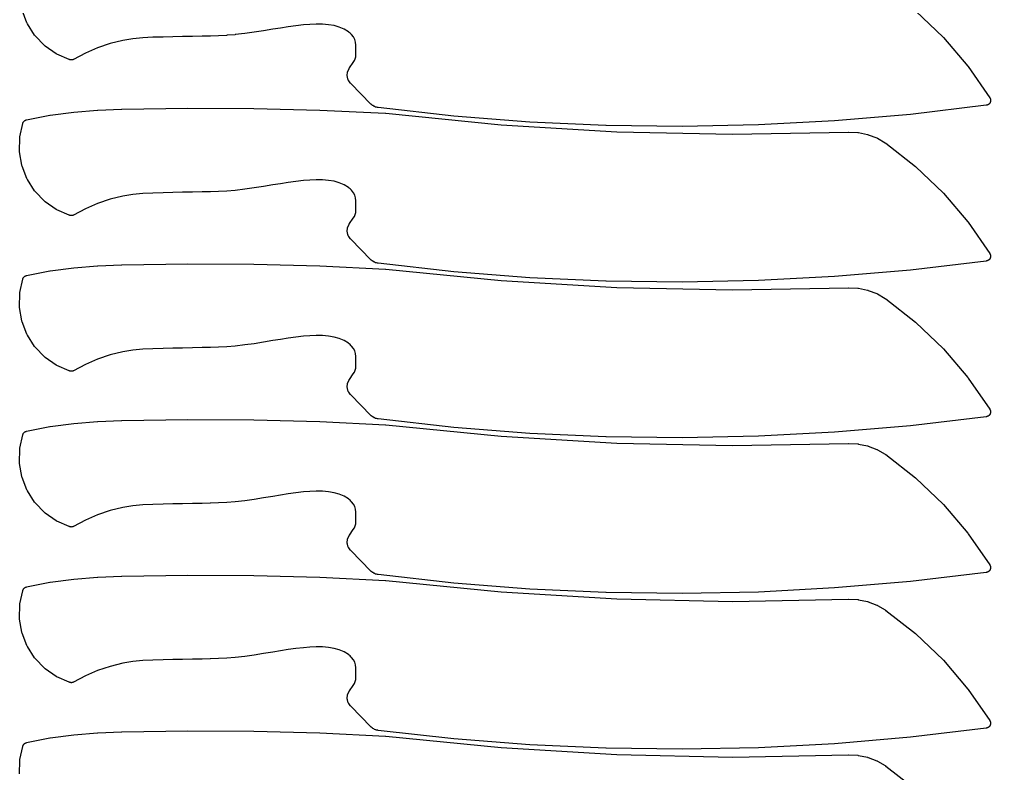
# Model space of a CAD drawing. Header units: metres. Extents: x 0 to 3000, y 0 to 1240.
# Drawn here: x 1198.4 to 1597.7, y 310 to 620 of the extents above; entities that cross this region are included whole.
import ezdxf

# ---------------------------------------------------------------- set-up
doc = ezdxf.new("R2010")
doc.units = ezdxf.units.M

msp = doc.modelspace()

# ---------------------------------------------------------------- linework, layer by layer
at = {"color": 1}
for points in [[(1567.03, 623.41), (1578.22, 612.7), (1578.36, 612.55), (1588.41, 600.76), (1588.54, 600.6), (1597.37, 587.82), (1597.41, 587.74), (1597.46, 587.66), (1597.47, 587.65), (1597.47, 587.65), (1597.51, 587.57), (1597.55, 587.48), (1597.55, 587.48), (1597.56, 587.47), (1597.59, 587.39), (1597.62, 587.3), (1597.62, 587.29), (1597.62, 587.29), (1597.65, 587.2), (1597.67, 587.11), (1597.67, 587.1), (1597.68, 587.1), (1597.69, 587.01), (1597.71, 586.92), (1597.71, 586.91), (1597.71, 586.91), (1597.71, 586.81), (1597.72, 586.72), (1597.72, 586.71), (1597.72, 586.71), (1597.72, 586.62), (1597.71, 586.52), (1597.71, 586.52), (1597.71, 586.51), (1597.7, 586.42), (1597.69, 586.33), (1597.69, 586.32), (1597.69, 586.32), (1597.67, 586.23), (1597.65, 586.14), (1597.64, 586.13), (1597.64, 586.13), (1597.61, 586.04), (1597.58, 585.95), (1597.58, 585.95), (1597.58, 585.94), (1597.54, 585.86), (1597.5, 585.77), (1597.5, 585.77), (1597.5, 585.76), (1597.45, 585.68), (1597.41, 585.6), (1597.4, 585.6), (1597.4, 585.59), (1597.35, 585.52), (1597.29, 585.44), (1597.29, 585.44), (1597.28, 585.43), (1597.22, 585.36), (1597.16, 585.29), (1597.16, 585.29), (1597.16, 585.29), (1597.09, 585.22), (1597.02, 585.16), (1597.02, 585.16), (1597.01, 585.15), (1596.94, 585.1), (1596.86, 585.04), (1596.86, 585.04), (1596.86, 585.03), (1596.78, 584.98), (1596.7, 584.93), (1596.69, 584.93), (1596.69, 584.93), (1596.61, 584.89), (1596.52, 584.85), (1596.52, 584.85), (1596.51, 584.84), (1596.43, 584.81), (1596.34, 584.78), (1596.33, 584.78), (1596.33, 584.77), (1596.24, 584.75), (1596.15, 584.73), (1596.14, 584.72), (1596.14, 584.72), (1596.05, 584.71), (1595.96, 584.69), (1564.85, 580.98), (1564.78, 580.98), (1533.6, 578.29), (1533.53, 578.29), (1502.29, 576.63), (1502.22, 576.63), (1470.95, 576), (1470.89, 576), (1439.61, 576.4), (1439.55, 576.4), (1408.29, 577.82), (1408.23, 577.83), (1377.02, 580.28), (1376.96, 580.29), (1345.82, 583.77), (1345.82, 583.77), (1345.82, 583.77), (1345.72, 583.78), (1345.63, 583.8), (1345.63, 583.8), (1345.63, 583.8), (1345.14, 583.9), (1344.97, 583.94), (1344.82, 584), (1344.35, 584.18), (1344.2, 584.25), (1344.06, 584.33), (1343.63, 584.59), (1343.49, 584.68), (1343.36, 584.78), (1342.98, 585.11), (1342.92, 585.17), (1342.86, 585.22), (1334.59, 593.65), (1334.53, 593.71), (1334.48, 593.76), (1334.48, 593.76), (1334.47, 593.78), (1334.45, 593.79), (1334.41, 593.86), (1334.36, 593.92), (1333.76, 594.79), (1333.67, 594.94), (1333.59, 595.1), (1333.53, 595.26), (1333.48, 595.43), (1333.22, 596.42), (1333.18, 596.64), (1333.16, 596.87), (1333.17, 597.1), (1333.26, 598.12), (1333.29, 598.29), (1333.33, 598.47), (1333.38, 598.63), (1333.45, 598.79), (1333.9, 599.75), (1333.94, 599.82), (1333.97, 599.89), (1333.98, 599.9), (1333.99, 599.92), (1334.04, 599.99), (1334.08, 600.05), (1335.65, 602.27), (1336.13, 603.05), (1336.44, 603.83), (1336.64, 604.65), (1336.71, 605.56), (1336.71, 609.43), (1336.59, 610.68), (1336.26, 611.77), (1335.74, 612.78), (1334.97, 613.75), (1334.69, 614.03), (1334.35, 614.35), (1333.99, 614.65), (1333.68, 614.9), (1331.86, 616.02), (1329.89, 616.85), (1327.74, 617.45), (1325.49, 617.84), (1322.93, 618.06), (1320.35, 618.09), (1317.75, 617.98), (1315.13, 617.75), (1312.02, 617.39), (1308.9, 616.96), (1305.77, 616.47), (1302.63, 615.96), (1298.79, 615.32), (1298.77, 615.32), (1294.93, 614.71), (1294.89, 614.71), (1291.04, 614.17), (1290.99, 614.17), (1287.13, 613.74), (1287.07, 613.73), (1283.71, 613.47), (1283.66, 613.46), (1280.29, 613.28), (1280.25, 613.28), (1276.88, 613.16), (1276.86, 613.16), (1273.49, 613.08), (1273.48, 613.08), (1269.48, 613), (1269.47, 613), (1265.47, 612.93), (1261.47, 612.86), (1257.47, 612.77), (1253.25, 612.65), (1249.07, 612.42), (1244.95, 612.02), (1240.91, 611.38), (1235.65, 610.08), (1230.51, 608.3), (1225.5, 606.12), (1220.6, 603.58), (1220.6, 603.57), (1220.59, 603.57), (1220.51, 603.53), (1220.42, 603.5), (1220.42, 603.49), (1220.41, 603.49), (1220.32, 603.46), (1220.24, 603.43), (1220.23, 603.43), (1220.23, 603.43), (1220.14, 603.41), (1220.05, 603.39), (1220.04, 603.39), (1220.03, 603.38), (1219.94, 603.37), (1219.85, 603.36), (1219.85, 603.36), (1219.84, 603.36), (1219.75, 603.36), (1219.65, 603.35), (1219.65, 603.35), (1219.64, 603.35), (1219.55, 603.36), (1219.46, 603.37), (1219.45, 603.37), (1219.45, 603.37), (1219.36, 603.38), (1219.26, 603.4), (1219.26, 603.4), (1219.25, 603.4), (1219.16, 603.42), (1219.08, 603.45), (1219.07, 603.45), (1219.06, 603.45), (1218.98, 603.48), (1218.89, 603.51), (1218.89, 603.52), (1218.88, 603.52), (1213.81, 605.73), (1213.63, 605.82), (1213.46, 605.92), (1208.96, 609.05), (1208.81, 609.17), (1208.66, 609.31), (1204.86, 613.26), (1204.73, 613.41), (1204.62, 613.57), (1201.63, 618.23), (1201.54, 618.4), (1201.46, 618.58), (1199.45, 623.74)], [(1198.36, 309.91), (1198.49, 315.39), (1198.5, 315.59), (1198.54, 315.78), (1199.74, 321.18), (1199.76, 321.26), (1199.78, 321.33), (1199.79, 321.35), (1199.79, 321.37), (1199.82, 321.44), (1199.84, 321.51), (1199.85, 321.53), (1199.86, 321.56), (1199.9, 321.62), (1199.93, 321.69), (1199.94, 321.71), (1199.95, 321.73), (1199.99, 321.79), (1200.03, 321.86), (1200.04, 321.88), (1200.06, 321.9), (1200.1, 321.96), (1200.15, 322.02), (1200.16, 322.03), (1200.18, 322.05), (1200.23, 322.11), (1200.28, 322.16), (1200.3, 322.18), (1200.31, 322.2), (1200.37, 322.24), (1200.42, 322.29), (1200.44, 322.31), (1200.46, 322.32), (1200.52, 322.37), (1200.58, 322.41), (1200.6, 322.42), (1200.62, 322.44), (1200.69, 322.47), (1200.75, 322.51), (1200.77, 322.52), (1200.79, 322.53), (1200.86, 322.56), (1200.93, 322.6), (1200.95, 322.6), (1200.97, 322.61), (1201.04, 322.64), (1201.11, 322.66), (1201.13, 322.67), (1201.16, 322.68), (1201.23, 322.69), (1201.3, 322.71), (1210.9, 324.63), (1211.03, 324.65), (1220.69, 325.92), (1220.8, 325.93), (1230.53, 326.69), (1230.6, 326.7), (1240.4, 327.1), (1240.42, 327.1), (1240.45, 327.1), (1267.55, 327.57), (1267.59, 327.57), (1294.69, 327.44), (1294.73, 327.44), (1321.83, 326.72), (1321.87, 326.72), (1348.94, 325.41), (1348.99, 325.41), (1349.05, 325.41), (1396.48, 320.67), (1444.01, 317.8), (1491.62, 316.8), (1539.29, 317.67), (1539.35, 317.67), (1539.41, 317.67), (1543.15, 317.51), (1543.31, 317.49), (1543.47, 317.47), (1547.11, 316.71), (1547.27, 316.67), (1547.42, 316.62), (1550.89, 315.28), (1551.04, 315.21), (1551.18, 315.14), (1554.41, 313.25), (1554.44, 313.23), (1554.47, 313.21), (1554.52, 313.17), (1554.57, 313.14), (1554.6, 313.12), (1554.63, 313.1), (1566.88, 303.55)]]:
    msp.add_lwpolyline(points, dxfattribs=at)
for points in [[(1334.48, 529.76), (1334.47, 529.78), (1334.45, 529.79), (1334.41, 529.86), (1334.36, 529.92), (1333.76, 530.79), (1333.67, 530.94), (1333.59, 531.1), (1333.53, 531.26), (1333.48, 531.43), (1333.22, 532.42), (1333.18, 532.64), (1333.16, 532.87), (1333.17, 533.1), (1333.26, 534.12), (1333.29, 534.29), (1333.33, 534.47), (1333.38, 534.63), (1333.45, 534.79), (1333.9, 535.75), (1333.94, 535.82), (1333.97, 535.89), (1333.98, 535.9), (1333.99, 535.92), (1334.04, 535.99), (1334.08, 536.05), (1335.65, 538.27), (1336.13, 539.05), (1336.44, 539.83), (1336.64, 540.65), (1336.71, 541.56), (1336.71, 545.43), (1336.59, 546.68), (1336.26, 547.77), (1335.74, 548.78), (1334.97, 549.75), (1334.69, 550.03), (1334.35, 550.35), (1333.99, 550.65), (1333.68, 550.9), (1331.86, 552.02), (1329.89, 552.85), (1327.74, 553.45), (1325.49, 553.84), (1322.93, 554.06), (1320.35, 554.09), (1317.75, 553.98), (1315.13, 553.75), (1312.02, 553.39), (1308.9, 552.96), (1305.77, 552.47), (1302.63, 551.96), (1298.79, 551.32), (1298.77, 551.32), (1294.93, 550.71), (1294.89, 550.71), (1291.04, 550.17), (1290.99, 550.17), (1287.13, 549.74), (1287.07, 549.73), (1283.71, 549.47), (1283.66, 549.46), (1280.29, 549.28), (1280.25, 549.28), (1276.88, 549.16), (1276.86, 549.16), (1273.49, 549.08), (1273.48, 549.08), (1269.48, 549), (1269.47, 549), (1265.47, 548.93), (1261.47, 548.86), (1257.47, 548.77), (1253.25, 548.65), (1249.07, 548.42), (1244.95, 548.02), (1240.91, 547.38), (1235.65, 546.08), (1230.51, 544.3), (1225.5, 542.12), (1220.6, 539.58), (1220.6, 539.57), (1220.59, 539.57), (1220.51, 539.53), (1220.42, 539.5), (1220.42, 539.49), (1220.41, 539.49), (1220.32, 539.46), (1220.24, 539.43), (1220.23, 539.43), (1220.23, 539.43), (1220.14, 539.41), (1220.05, 539.39), (1220.04, 539.39), (1220.03, 539.38), (1219.94, 539.37), (1219.85, 539.36), (1219.85, 539.36), (1219.84, 539.36), (1219.75, 539.36), (1219.65, 539.35), (1219.65, 539.35), (1219.64, 539.35), (1219.55, 539.36), (1219.46, 539.37), (1219.45, 539.37), (1219.45, 539.37), (1219.36, 539.38), (1219.26, 539.4), (1219.26, 539.4), (1219.25, 539.4), (1219.16, 539.42), (1219.08, 539.45), (1219.07, 539.45), (1219.06, 539.45), (1218.98, 539.48), (1218.89, 539.51), (1218.89, 539.52), (1218.88, 539.52), (1213.81, 541.73), (1213.63, 541.82), (1213.46, 541.92), (1208.96, 545.05), (1208.81, 545.17), (1208.66, 545.31), (1204.86, 549.26), (1204.73, 549.41), (1204.62, 549.57), (1201.63, 554.23), (1201.54, 554.4), (1201.46, 554.58), (1199.45, 559.74), (1199.39, 559.93), (1199.34, 560.12), (1198.39, 565.52), (1198.37, 565.71), (1198.36, 565.91), (1198.49, 571.39), (1198.5, 571.59), (1198.54, 571.78), (1199.74, 577.18), (1199.76, 577.26), (1199.78, 577.33), (1199.79, 577.35), (1199.79, 577.37), (1199.82, 577.44), (1199.84, 577.51), (1199.85, 577.53), (1199.86, 577.56), (1199.9, 577.62), (1199.93, 577.69), (1199.94, 577.71), (1199.95, 577.73), (1199.99, 577.79), (1200.03, 577.86), (1200.04, 577.88), (1200.06, 577.9), (1200.1, 577.96), (1200.15, 578.02), (1200.16, 578.03), (1200.18, 578.05), (1200.23, 578.11), (1200.28, 578.16), (1200.3, 578.18), (1200.31, 578.2), (1200.37, 578.24), (1200.42, 578.29), (1200.44, 578.31), (1200.46, 578.32), (1200.52, 578.37), (1200.58, 578.41), (1200.6, 578.42), (1200.62, 578.44), (1200.69, 578.47), (1200.75, 578.51), (1200.77, 578.52), (1200.79, 578.53), (1200.86, 578.56), (1200.93, 578.6), (1200.95, 578.6), (1200.97, 578.61), (1201.04, 578.64), (1201.11, 578.66), (1201.13, 578.67), (1201.16, 578.68), (1201.23, 578.69), (1201.3, 578.71), (1210.9, 580.63), (1211.03, 580.65), (1220.69, 581.92), (1220.8, 581.93), (1230.53, 582.69), (1230.6, 582.7), (1240.4, 583.1), (1240.42, 583.1), (1240.45, 583.1), (1267.55, 583.57), (1267.59, 583.57), (1294.69, 583.44), (1294.73, 583.44), (1321.83, 582.72), (1321.87, 582.72), (1348.94, 581.41), (1348.99, 581.41), (1349.05, 581.41), (1396.48, 576.67), (1444.01, 573.8), (1491.62, 572.8), (1539.29, 573.67), (1539.35, 573.67), (1539.41, 573.67), (1543.15, 573.51), (1543.31, 573.49), (1543.47, 573.47), (1547.11, 572.71), (1547.27, 572.67), (1547.42, 572.62), (1550.89, 571.28), (1551.04, 571.21), (1551.18, 571.14), (1554.41, 569.25), (1554.44, 569.23), (1554.47, 569.21), (1554.52, 569.17), (1554.57, 569.14), (1554.6, 569.12), (1554.63, 569.1), (1566.88, 559.55), (1567.03, 559.41), (1578.22, 548.7), (1578.36, 548.55), (1588.41, 536.76), (1588.54, 536.6), (1597.37, 523.82), (1597.41, 523.74), (1597.46, 523.66), (1597.47, 523.65), (1597.47, 523.65), (1597.51, 523.57), (1597.55, 523.48), (1597.55, 523.48), (1597.56, 523.47), (1597.59, 523.39), (1597.62, 523.3), (1597.62, 523.29), (1597.62, 523.29), (1597.65, 523.2), (1597.67, 523.11), (1597.67, 523.1), (1597.68, 523.1), (1597.69, 523.01), (1597.71, 522.92), (1597.71, 522.91), (1597.71, 522.91), (1597.71, 522.81), (1597.72, 522.72), (1597.72, 522.71), (1597.72, 522.71), (1597.72, 522.62), (1597.71, 522.52), (1597.71, 522.52), (1597.71, 522.51), (1597.7, 522.42), (1597.69, 522.33), (1597.69, 522.32), (1597.69, 522.32), (1597.67, 522.23), (1597.65, 522.14), (1597.64, 522.13), (1597.64, 522.13), (1597.61, 522.04), (1597.58, 521.95), (1597.58, 521.95), (1597.58, 521.94), (1597.54, 521.86), (1597.5, 521.77), (1597.5, 521.77), (1597.5, 521.76), (1597.45, 521.68), (1597.41, 521.6), (1597.4, 521.6), (1597.4, 521.59), (1597.35, 521.52), (1597.29, 521.44), (1597.29, 521.44), (1597.28, 521.43), (1597.22, 521.36), (1597.16, 521.29), (1597.16, 521.29), (1597.16, 521.29), (1597.09, 521.22), (1597.02, 521.16), (1597.02, 521.16), (1597.01, 521.15), (1596.94, 521.1), (1596.86, 521.04), (1596.86, 521.04), (1596.86, 521.03), (1596.78, 520.98), (1596.7, 520.93), (1596.69, 520.93), (1596.69, 520.93), (1596.61, 520.89), (1596.52, 520.85), (1596.52, 520.85), (1596.51, 520.84), (1596.43, 520.81), (1596.34, 520.78), (1596.33, 520.78), (1596.33, 520.77), (1596.24, 520.75), (1596.15, 520.73), (1596.14, 520.72), (1596.14, 520.72), (1596.05, 520.71), (1595.96, 520.69), (1564.85, 516.98), (1564.78, 516.98), (1533.6, 514.29), (1533.53, 514.29), (1502.29, 512.63), (1502.22, 512.63), (1470.95, 512), (1470.89, 512), (1439.61, 512.4), (1439.55, 512.4), (1408.29, 513.82), (1408.23, 513.83), (1377.02, 516.28), (1376.96, 516.29), (1345.82, 519.77), (1345.82, 519.77), (1345.82, 519.77), (1345.72, 519.78), (1345.63, 519.8), (1345.63, 519.8), (1345.63, 519.8), (1345.14, 519.9), (1344.97, 519.94), (1344.82, 520), (1344.35, 520.18), (1344.2, 520.25), (1344.06, 520.33), (1343.63, 520.59), (1343.49, 520.68), (1343.36, 520.78), (1342.98, 521.11), (1342.92, 521.17), (1342.86, 521.22), (1334.59, 529.65), (1334.53, 529.71), (1334.48, 529.76)], [(1334.48, 465.76), (1334.47, 465.78), (1334.45, 465.79), (1334.41, 465.86), (1334.36, 465.92), (1333.76, 466.79), (1333.67, 466.94), (1333.59, 467.1), (1333.53, 467.26), (1333.48, 467.43), (1333.22, 468.42), (1333.18, 468.64), (1333.16, 468.87), (1333.17, 469.1), (1333.26, 470.12), (1333.29, 470.29), (1333.33, 470.47), (1333.38, 470.63), (1333.45, 470.79), (1333.9, 471.75), (1333.94, 471.82), (1333.97, 471.89), (1333.98, 471.9), (1333.99, 471.92), (1334.04, 471.99), (1334.08, 472.05), (1335.65, 474.27), (1336.13, 475.05), (1336.44, 475.83), (1336.64, 476.65), (1336.71, 477.56), (1336.71, 481.43), (1336.59, 482.68), (1336.26, 483.77), (1335.74, 484.78), (1334.97, 485.75), (1334.69, 486.03), (1334.35, 486.35), (1333.99, 486.65), (1333.68, 486.9), (1331.86, 488.02), (1329.89, 488.85), (1327.74, 489.45), (1325.49, 489.84), (1322.93, 490.06), (1320.35, 490.09), (1317.75, 489.98), (1315.13, 489.75), (1312.02, 489.39), (1308.9, 488.96), (1305.77, 488.47), (1302.63, 487.96), (1298.79, 487.32), (1298.77, 487.32), (1294.93, 486.71), (1294.89, 486.71), (1291.04, 486.17), (1290.99, 486.17), (1287.13, 485.74), (1287.07, 485.73), (1283.71, 485.47), (1283.66, 485.46), (1280.29, 485.28), (1280.25, 485.28), (1276.88, 485.16), (1276.86, 485.16), (1273.49, 485.08), (1273.48, 485.08), (1269.48, 485), (1269.47, 485), (1265.47, 484.93), (1261.47, 484.86), (1257.47, 484.77), (1253.25, 484.65), (1249.07, 484.42), (1244.95, 484.02), (1240.91, 483.38), (1235.65, 482.08), (1230.51, 480.3), (1225.5, 478.12), (1220.6, 475.58), (1220.6, 475.57), (1220.59, 475.57), (1220.51, 475.53), (1220.42, 475.5), (1220.42, 475.49), (1220.41, 475.49), (1220.32, 475.46), (1220.24, 475.43), (1220.23, 475.43), (1220.23, 475.43), (1220.14, 475.41), (1220.05, 475.39), (1220.04, 475.39), (1220.03, 475.38), (1219.94, 475.37), (1219.85, 475.36), (1219.85, 475.36), (1219.84, 475.36), (1219.75, 475.36), (1219.65, 475.35), (1219.65, 475.35), (1219.64, 475.35), (1219.55, 475.36), (1219.46, 475.37), (1219.45, 475.37), (1219.45, 475.37), (1219.36, 475.38), (1219.26, 475.4), (1219.26, 475.4), (1219.25, 475.4), (1219.16, 475.42), (1219.08, 475.45), (1219.07, 475.45), (1219.06, 475.45), (1218.98, 475.48), (1218.89, 475.51), (1218.89, 475.52), (1218.88, 475.52), (1213.81, 477.73), (1213.63, 477.82), (1213.46, 477.92), (1208.96, 481.05), (1208.81, 481.17), (1208.66, 481.31), (1204.86, 485.26), (1204.73, 485.41), (1204.62, 485.57), (1201.63, 490.23), (1201.54, 490.4), (1201.46, 490.58), (1199.45, 495.74), (1199.39, 495.93), (1199.34, 496.12), (1198.39, 501.52), (1198.37, 501.71), (1198.36, 501.91), (1198.49, 507.39), (1198.5, 507.59), (1198.54, 507.78), (1199.74, 513.18), (1199.76, 513.26), (1199.78, 513.33), (1199.79, 513.35), (1199.79, 513.37), (1199.82, 513.44), (1199.84, 513.51), (1199.85, 513.53), (1199.86, 513.56), (1199.9, 513.62), (1199.93, 513.69), (1199.94, 513.71), (1199.95, 513.73), (1199.99, 513.79), (1200.03, 513.86), (1200.04, 513.88), (1200.06, 513.9), (1200.1, 513.96), (1200.15, 514.02), (1200.16, 514.03), (1200.18, 514.05), (1200.23, 514.11), (1200.28, 514.16), (1200.3, 514.18), (1200.31, 514.2), (1200.37, 514.24), (1200.42, 514.29), (1200.44, 514.31), (1200.46, 514.32), (1200.52, 514.37), (1200.58, 514.41), (1200.6, 514.42), (1200.62, 514.44), (1200.69, 514.47), (1200.75, 514.51), (1200.77, 514.52), (1200.79, 514.53), (1200.86, 514.56), (1200.93, 514.6), (1200.95, 514.6), (1200.97, 514.61), (1201.04, 514.64), (1201.11, 514.66), (1201.13, 514.67), (1201.16, 514.68), (1201.23, 514.69), (1201.3, 514.71), (1210.9, 516.63), (1211.03, 516.65), (1220.69, 517.92), (1220.8, 517.93), (1230.53, 518.69), (1230.6, 518.7), (1240.4, 519.1), (1240.42, 519.1), (1240.45, 519.1), (1267.55, 519.57), (1267.59, 519.57), (1294.69, 519.44), (1294.73, 519.44), (1321.83, 518.72), (1321.87, 518.72), (1348.94, 517.41), (1348.99, 517.41), (1349.05, 517.41), (1396.48, 512.67), (1444.01, 509.8), (1491.62, 508.8), (1539.29, 509.67), (1539.35, 509.67), (1539.41, 509.67), (1543.15, 509.51), (1543.31, 509.49), (1543.47, 509.47), (1547.11, 508.71), (1547.27, 508.67), (1547.42, 508.62), (1550.89, 507.28), (1551.04, 507.21), (1551.18, 507.14), (1554.41, 505.25), (1554.44, 505.23), (1554.47, 505.21), (1554.52, 505.17), (1554.57, 505.14), (1554.6, 505.12), (1554.63, 505.1), (1566.88, 495.55), (1567.03, 495.41), (1578.22, 484.7), (1578.36, 484.55), (1588.41, 472.76), (1588.54, 472.6), (1597.37, 459.82), (1597.41, 459.74), (1597.46, 459.66), (1597.47, 459.65), (1597.47, 459.65), (1597.51, 459.57), (1597.55, 459.48), (1597.55, 459.48), (1597.56, 459.47), (1597.59, 459.39), (1597.62, 459.3), (1597.62, 459.29), (1597.62, 459.29), (1597.65, 459.2), (1597.67, 459.11), (1597.67, 459.1), (1597.68, 459.1), (1597.69, 459.01), (1597.71, 458.92), (1597.71, 458.91), (1597.71, 458.91), (1597.71, 458.81), (1597.72, 458.72), (1597.72, 458.71), (1597.72, 458.71), (1597.72, 458.62), (1597.71, 458.52), (1597.71, 458.52), (1597.71, 458.51), (1597.7, 458.42), (1597.69, 458.33), (1597.69, 458.32), (1597.69, 458.32), (1597.67, 458.23), (1597.65, 458.14), (1597.64, 458.13), (1597.64, 458.13), (1597.61, 458.04), (1597.58, 457.95), (1597.58, 457.95), (1597.58, 457.94), (1597.54, 457.86), (1597.5, 457.77), (1597.5, 457.77), (1597.5, 457.76), (1597.45, 457.68), (1597.41, 457.6), (1597.4, 457.6), (1597.4, 457.59), (1597.35, 457.52), (1597.29, 457.44), (1597.29, 457.44), (1597.28, 457.43), (1597.22, 457.36), (1597.16, 457.29), (1597.16, 457.29), (1597.16, 457.29), (1597.09, 457.22), (1597.02, 457.16), (1597.02, 457.16), (1597.01, 457.15), (1596.94, 457.1), (1596.86, 457.04), (1596.86, 457.04), (1596.86, 457.03), (1596.78, 456.98), (1596.7, 456.93), (1596.69, 456.93), (1596.69, 456.93), (1596.61, 456.89), (1596.52, 456.85), (1596.52, 456.85), (1596.51, 456.84), (1596.43, 456.81), (1596.34, 456.78), (1596.33, 456.78), (1596.33, 456.77), (1596.24, 456.75), (1596.15, 456.73), (1596.14, 456.72), (1596.14, 456.72), (1596.05, 456.71), (1595.96, 456.69), (1564.85, 452.98), (1564.78, 452.98), (1533.6, 450.29), (1533.53, 450.29), (1502.29, 448.63), (1502.22, 448.63), (1470.95, 448), (1470.89, 448), (1439.61, 448.4), (1439.55, 448.4), (1408.29, 449.82), (1408.23, 449.83), (1377.02, 452.28), (1376.96, 452.29), (1345.82, 455.77), (1345.82, 455.77), (1345.82, 455.77), (1345.72, 455.78), (1345.63, 455.8), (1345.63, 455.8), (1345.63, 455.8), (1345.14, 455.9), (1344.97, 455.94), (1344.82, 456), (1344.35, 456.18), (1344.2, 456.25), (1344.06, 456.33), (1343.63, 456.59), (1343.49, 456.68), (1343.36, 456.78), (1342.98, 457.11), (1342.92, 457.17), (1342.86, 457.22), (1334.59, 465.65), (1334.53, 465.71), (1334.48, 465.76)], [(1334.48, 401.76), (1334.47, 401.78), (1334.45, 401.79), (1334.41, 401.86), (1334.36, 401.92), (1333.76, 402.79), (1333.67, 402.94), (1333.59, 403.1), (1333.53, 403.26), (1333.48, 403.43), (1333.22, 404.42), (1333.18, 404.64), (1333.16, 404.87), (1333.17, 405.1), (1333.26, 406.12), (1333.29, 406.29), (1333.33, 406.47), (1333.38, 406.63), (1333.45, 406.79), (1333.9, 407.75), (1333.94, 407.82), (1333.97, 407.89), (1333.98, 407.9), (1333.99, 407.92), (1334.04, 407.99), (1334.08, 408.05), (1335.65, 410.27), (1336.13, 411.05), (1336.44, 411.83), (1336.64, 412.65), (1336.71, 413.56), (1336.71, 417.43), (1336.59, 418.68), (1336.26, 419.77), (1335.74, 420.78), (1334.97, 421.75), (1334.69, 422.03), (1334.35, 422.35), (1333.99, 422.65), (1333.68, 422.9), (1331.86, 424.02), (1329.89, 424.85), (1327.74, 425.45), (1325.49, 425.84), (1322.93, 426.06), (1320.35, 426.09), (1317.75, 425.98), (1315.13, 425.75), (1312.02, 425.39), (1308.9, 424.96), (1305.77, 424.47), (1302.63, 423.96), (1298.79, 423.32), (1298.77, 423.32), (1294.93, 422.71), (1294.89, 422.71), (1291.04, 422.17), (1290.99, 422.17), (1287.13, 421.74), (1287.07, 421.73), (1283.71, 421.47), (1283.66, 421.46), (1280.29, 421.28), (1280.25, 421.28), (1276.88, 421.16), (1276.86, 421.16), (1273.49, 421.08), (1273.48, 421.08), (1269.48, 421), (1269.47, 421), (1265.47, 420.93), (1261.47, 420.86), (1257.47, 420.77), (1253.25, 420.65), (1249.07, 420.42), (1244.95, 420.02), (1240.91, 419.38), (1235.65, 418.08), (1230.51, 416.3), (1225.5, 414.12), (1220.6, 411.58), (1220.6, 411.57), (1220.59, 411.57), (1220.51, 411.53), (1220.42, 411.5), (1220.42, 411.49), (1220.41, 411.49), (1220.32, 411.46), (1220.24, 411.43), (1220.23, 411.43), (1220.23, 411.43), (1220.14, 411.41), (1220.05, 411.39), (1220.04, 411.39), (1220.03, 411.38), (1219.94, 411.37), (1219.85, 411.36), (1219.85, 411.36), (1219.84, 411.36), (1219.75, 411.36), (1219.65, 411.35), (1219.65, 411.35), (1219.64, 411.35), (1219.55, 411.36), (1219.46, 411.37), (1219.45, 411.37), (1219.45, 411.37), (1219.36, 411.38), (1219.26, 411.4), (1219.26, 411.4), (1219.25, 411.4), (1219.16, 411.42), (1219.08, 411.45), (1219.07, 411.45), (1219.06, 411.45), (1218.98, 411.48), (1218.89, 411.51), (1218.89, 411.52), (1218.88, 411.52), (1213.81, 413.73), (1213.63, 413.82), (1213.46, 413.92), (1208.96, 417.05), (1208.81, 417.17), (1208.66, 417.31), (1204.86, 421.26), (1204.73, 421.41), (1204.62, 421.57), (1201.63, 426.23), (1201.54, 426.4), (1201.46, 426.58), (1199.45, 431.74), (1199.39, 431.93), (1199.34, 432.12), (1198.39, 437.52), (1198.37, 437.71), (1198.36, 437.91), (1198.49, 443.39), (1198.5, 443.59), (1198.54, 443.78), (1199.74, 449.18), (1199.76, 449.26), (1199.78, 449.33), (1199.79, 449.35), (1199.79, 449.37), (1199.82, 449.44), (1199.84, 449.51), (1199.85, 449.53), (1199.86, 449.56), (1199.9, 449.62), (1199.93, 449.69), (1199.94, 449.71), (1199.95, 449.73), (1199.99, 449.79), (1200.03, 449.86), (1200.04, 449.88), (1200.06, 449.9), (1200.1, 449.96), (1200.15, 450.02), (1200.16, 450.03), (1200.18, 450.05), (1200.23, 450.11), (1200.28, 450.16), (1200.3, 450.18), (1200.31, 450.2), (1200.37, 450.24), (1200.42, 450.29), (1200.44, 450.31), (1200.46, 450.32), (1200.52, 450.37), (1200.58, 450.41), (1200.6, 450.42), (1200.62, 450.44), (1200.69, 450.47), (1200.75, 450.51), (1200.77, 450.52), (1200.79, 450.53), (1200.86, 450.56), (1200.93, 450.6), (1200.95, 450.6), (1200.97, 450.61), (1201.04, 450.64), (1201.11, 450.66), (1201.13, 450.67), (1201.16, 450.68), (1201.23, 450.69), (1201.3, 450.71), (1210.9, 452.63), (1211.03, 452.65), (1220.69, 453.92), (1220.8, 453.93), (1230.53, 454.69), (1230.6, 454.7), (1240.4, 455.1), (1240.42, 455.1), (1240.45, 455.1), (1267.55, 455.57), (1267.59, 455.57), (1294.69, 455.44), (1294.73, 455.44), (1321.83, 454.72), (1321.87, 454.72), (1348.94, 453.41), (1348.99, 453.41), (1349.05, 453.41), (1396.48, 448.67), (1444.01, 445.8), (1491.62, 444.8), (1539.29, 445.67), (1539.35, 445.67), (1539.41, 445.67), (1543.15, 445.51), (1543.31, 445.49), (1543.47, 445.47), (1547.11, 444.71), (1547.27, 444.67), (1547.42, 444.62), (1550.89, 443.28), (1551.04, 443.21), (1551.18, 443.14), (1554.41, 441.25), (1554.44, 441.23), (1554.47, 441.21), (1554.52, 441.17), (1554.57, 441.14), (1554.6, 441.12), (1554.63, 441.1), (1566.88, 431.55), (1567.03, 431.41), (1578.22, 420.7), (1578.36, 420.55), (1588.41, 408.76), (1588.54, 408.6), (1597.37, 395.82), (1597.41, 395.74), (1597.46, 395.66), (1597.47, 395.65), (1597.47, 395.65), (1597.51, 395.57), (1597.55, 395.48), (1597.55, 395.48), (1597.56, 395.47), (1597.59, 395.39), (1597.62, 395.3), (1597.62, 395.29), (1597.62, 395.29), (1597.65, 395.2), (1597.67, 395.11), (1597.67, 395.1), (1597.68, 395.1), (1597.69, 395.01), (1597.71, 394.92), (1597.71, 394.91), (1597.71, 394.91), (1597.71, 394.81), (1597.72, 394.72), (1597.72, 394.71), (1597.72, 394.71), (1597.72, 394.62), (1597.71, 394.52), (1597.71, 394.52), (1597.71, 394.51), (1597.7, 394.42), (1597.69, 394.33), (1597.69, 394.32), (1597.69, 394.32), (1597.67, 394.23), (1597.65, 394.14), (1597.64, 394.13), (1597.64, 394.13), (1597.61, 394.04), (1597.58, 393.95), (1597.58, 393.95), (1597.58, 393.94), (1597.54, 393.86), (1597.5, 393.77), (1597.5, 393.77), (1597.5, 393.76), (1597.45, 393.68), (1597.41, 393.6), (1597.4, 393.6), (1597.4, 393.59), (1597.35, 393.52), (1597.29, 393.44), (1597.29, 393.44), (1597.28, 393.43), (1597.22, 393.36), (1597.16, 393.29), (1597.16, 393.29), (1597.16, 393.29), (1597.09, 393.22), (1597.02, 393.16), (1597.02, 393.16), (1597.01, 393.15), (1596.94, 393.1), (1596.86, 393.04), (1596.86, 393.04), (1596.86, 393.03), (1596.78, 392.98), (1596.7, 392.93), (1596.69, 392.93), (1596.69, 392.93), (1596.61, 392.89), (1596.52, 392.85), (1596.52, 392.85), (1596.51, 392.84), (1596.43, 392.81), (1596.34, 392.78), (1596.33, 392.78), (1596.33, 392.77), (1596.24, 392.75), (1596.15, 392.73), (1596.14, 392.72), (1596.14, 392.72), (1596.05, 392.71), (1595.96, 392.69), (1564.85, 388.98), (1564.78, 388.98), (1533.6, 386.29), (1533.53, 386.29), (1502.29, 384.63), (1502.22, 384.63), (1470.95, 384), (1470.89, 384), (1439.61, 384.4), (1439.55, 384.4), (1408.29, 385.82), (1408.23, 385.83), (1377.02, 388.28), (1376.96, 388.29), (1345.82, 391.77), (1345.82, 391.77), (1345.82, 391.77), (1345.72, 391.78), (1345.63, 391.8), (1345.63, 391.8), (1345.63, 391.8), (1345.14, 391.9), (1344.97, 391.94), (1344.82, 392), (1344.35, 392.18), (1344.2, 392.25), (1344.06, 392.33), (1343.63, 392.59), (1343.49, 392.68), (1343.36, 392.78), (1342.98, 393.11), (1342.92, 393.17), (1342.86, 393.22), (1334.59, 401.65), (1334.53, 401.71), (1334.48, 401.76)], [(1334.48, 337.76), (1334.47, 337.78), (1334.45, 337.79), (1334.41, 337.86), (1334.36, 337.92), (1333.76, 338.79), (1333.67, 338.94), (1333.59, 339.1), (1333.53, 339.26), (1333.48, 339.43), (1333.22, 340.42), (1333.18, 340.64), (1333.16, 340.87), (1333.17, 341.1), (1333.26, 342.12), (1333.29, 342.29), (1333.33, 342.47), (1333.38, 342.63), (1333.45, 342.79), (1333.9, 343.75), (1333.94, 343.82), (1333.97, 343.89), (1333.98, 343.9), (1333.99, 343.92), (1334.04, 343.99), (1334.08, 344.05), (1335.65, 346.27), (1336.13, 347.05), (1336.44, 347.83), (1336.64, 348.65), (1336.71, 349.56), (1336.71, 353.43), (1336.59, 354.68), (1336.26, 355.77), (1335.74, 356.78), (1334.97, 357.75), (1334.69, 358.03), (1334.35, 358.35), (1333.99, 358.65), (1333.68, 358.9), (1331.86, 360.02), (1329.89, 360.85), (1327.74, 361.45), (1325.49, 361.84), (1322.93, 362.06), (1320.35, 362.09), (1317.75, 361.98), (1315.13, 361.75), (1312.02, 361.39), (1308.9, 360.96), (1305.77, 360.47), (1302.63, 359.96), (1298.79, 359.32), (1298.77, 359.32), (1294.93, 358.71), (1294.89, 358.71), (1291.04, 358.17), (1290.99, 358.17), (1287.13, 357.74), (1287.07, 357.73), (1283.71, 357.47), (1283.66, 357.46), (1280.29, 357.28), (1280.25, 357.28), (1276.88, 357.16), (1276.86, 357.16), (1273.49, 357.08), (1273.48, 357.08), (1269.48, 357), (1269.47, 357), (1265.47, 356.93), (1261.47, 356.86), (1257.47, 356.77), (1253.25, 356.65), (1249.07, 356.42), (1244.95, 356.02), (1240.91, 355.38), (1235.65, 354.08), (1230.51, 352.3), (1225.5, 350.12), (1220.6, 347.58), (1220.6, 347.57), (1220.59, 347.57), (1220.51, 347.53), (1220.42, 347.5), (1220.42, 347.49), (1220.41, 347.49), (1220.32, 347.46), (1220.24, 347.43), (1220.23, 347.43), (1220.23, 347.43), (1220.14, 347.41), (1220.05, 347.39), (1220.04, 347.39), (1220.03, 347.38), (1219.94, 347.37), (1219.85, 347.36), (1219.85, 347.36), (1219.84, 347.36), (1219.75, 347.36), (1219.65, 347.35), (1219.65, 347.35), (1219.64, 347.35), (1219.55, 347.36), (1219.46, 347.37), (1219.45, 347.37), (1219.45, 347.37), (1219.36, 347.38), (1219.26, 347.4), (1219.26, 347.4), (1219.25, 347.4), (1219.16, 347.42), (1219.08, 347.45), (1219.07, 347.45), (1219.06, 347.45), (1218.98, 347.48), (1218.89, 347.51), (1218.89, 347.52), (1218.88, 347.52), (1213.81, 349.73), (1213.63, 349.82), (1213.46, 349.92), (1208.96, 353.05), (1208.81, 353.17), (1208.66, 353.31), (1204.86, 357.26), (1204.73, 357.41), (1204.62, 357.57), (1201.63, 362.23), (1201.54, 362.4), (1201.46, 362.58), (1199.45, 367.74), (1199.39, 367.93), (1199.34, 368.12), (1198.39, 373.52), (1198.37, 373.71), (1198.36, 373.91), (1198.49, 379.39), (1198.5, 379.59), (1198.54, 379.78), (1199.74, 385.18), (1199.76, 385.26), (1199.78, 385.33), (1199.79, 385.35), (1199.79, 385.37), (1199.82, 385.44), (1199.84, 385.51), (1199.85, 385.53), (1199.86, 385.56), (1199.9, 385.62), (1199.93, 385.69), (1199.94, 385.71), (1199.95, 385.73), (1199.99, 385.79), (1200.03, 385.86), (1200.04, 385.88), (1200.06, 385.9), (1200.1, 385.96), (1200.15, 386.02), (1200.16, 386.03), (1200.18, 386.05), (1200.23, 386.11), (1200.28, 386.16), (1200.3, 386.18), (1200.31, 386.2), (1200.37, 386.24), (1200.42, 386.29), (1200.44, 386.31), (1200.46, 386.32), (1200.52, 386.37), (1200.58, 386.41), (1200.6, 386.42), (1200.62, 386.44), (1200.69, 386.47), (1200.75, 386.51), (1200.77, 386.52), (1200.79, 386.53), (1200.86, 386.56), (1200.93, 386.6), (1200.95, 386.6), (1200.97, 386.61), (1201.04, 386.64), (1201.11, 386.66), (1201.13, 386.67), (1201.16, 386.68), (1201.23, 386.69), (1201.3, 386.71), (1210.9, 388.63), (1211.03, 388.65), (1220.69, 389.92), (1220.8, 389.93), (1230.53, 390.69), (1230.6, 390.7), (1240.4, 391.1), (1240.42, 391.1), (1240.45, 391.1), (1267.55, 391.57), (1267.59, 391.57), (1294.69, 391.44), (1294.73, 391.44), (1321.83, 390.72), (1321.87, 390.72), (1348.94, 389.41), (1348.99, 389.41), (1349.05, 389.41), (1396.48, 384.67), (1444.01, 381.8), (1491.62, 380.8), (1539.29, 381.67), (1539.35, 381.67), (1539.41, 381.67), (1543.15, 381.51), (1543.31, 381.49), (1543.47, 381.47), (1547.11, 380.71), (1547.27, 380.67), (1547.42, 380.62), (1550.89, 379.28), (1551.04, 379.21), (1551.18, 379.14), (1554.41, 377.25), (1554.44, 377.23), (1554.47, 377.21), (1554.52, 377.17), (1554.57, 377.14), (1554.6, 377.12), (1554.63, 377.1), (1566.88, 367.55), (1567.03, 367.41), (1578.22, 356.7), (1578.36, 356.55), (1588.41, 344.76), (1588.54, 344.6), (1597.37, 331.82), (1597.41, 331.74), (1597.46, 331.66), (1597.47, 331.65), (1597.47, 331.65), (1597.51, 331.57), (1597.55, 331.48), (1597.55, 331.48), (1597.56, 331.47), (1597.59, 331.39), (1597.62, 331.3), (1597.62, 331.29), (1597.62, 331.29), (1597.65, 331.2), (1597.67, 331.11), (1597.67, 331.1), (1597.68, 331.1), (1597.69, 331.01), (1597.71, 330.92), (1597.71, 330.91), (1597.71, 330.91), (1597.71, 330.81), (1597.72, 330.72), (1597.72, 330.71), (1597.72, 330.71), (1597.72, 330.62), (1597.71, 330.52), (1597.71, 330.52), (1597.71, 330.51), (1597.7, 330.42), (1597.69, 330.33), (1597.69, 330.32), (1597.69, 330.32), (1597.67, 330.23), (1597.65, 330.14), (1597.64, 330.13), (1597.64, 330.13), (1597.61, 330.04), (1597.58, 329.95), (1597.58, 329.95), (1597.58, 329.94), (1597.54, 329.86), (1597.5, 329.77), (1597.5, 329.77), (1597.5, 329.76), (1597.45, 329.68), (1597.41, 329.6), (1597.4, 329.6), (1597.4, 329.59), (1597.35, 329.52), (1597.29, 329.44), (1597.29, 329.44), (1597.28, 329.43), (1597.22, 329.36), (1597.16, 329.29), (1597.16, 329.29), (1597.16, 329.29), (1597.09, 329.22), (1597.02, 329.16), (1597.02, 329.16), (1597.01, 329.15), (1596.94, 329.1), (1596.86, 329.04), (1596.86, 329.04), (1596.86, 329.03), (1596.78, 328.98), (1596.7, 328.93), (1596.69, 328.93), (1596.69, 328.93), (1596.61, 328.89), (1596.52, 328.85), (1596.52, 328.85), (1596.51, 328.84), (1596.43, 328.81), (1596.34, 328.78), (1596.33, 328.78), (1596.33, 328.77), (1596.24, 328.75), (1596.15, 328.73), (1596.14, 328.72), (1596.14, 328.72), (1596.05, 328.71), (1595.96, 328.69), (1564.85, 324.98), (1564.78, 324.98), (1533.6, 322.29), (1533.53, 322.29), (1502.29, 320.63), (1502.22, 320.63), (1470.95, 320), (1470.89, 320), (1439.61, 320.4), (1439.55, 320.4), (1408.29, 321.82), (1408.23, 321.83), (1377.02, 324.28), (1376.96, 324.29), (1345.82, 327.77), (1345.82, 327.77), (1345.82, 327.77), (1345.72, 327.78), (1345.63, 327.8), (1345.63, 327.8), (1345.63, 327.8), (1345.14, 327.9), (1344.97, 327.94), (1344.82, 328), (1344.35, 328.18), (1344.2, 328.25), (1344.06, 328.33), (1343.63, 328.59), (1343.49, 328.68), (1343.36, 328.78), (1342.98, 329.11), (1342.92, 329.17), (1342.86, 329.22), (1334.59, 337.65), (1334.53, 337.71), (1334.48, 337.76)]]:
    msp.add_lwpolyline(points, close=True, dxfattribs=at)

doc.saveas('drawing.dxf')
